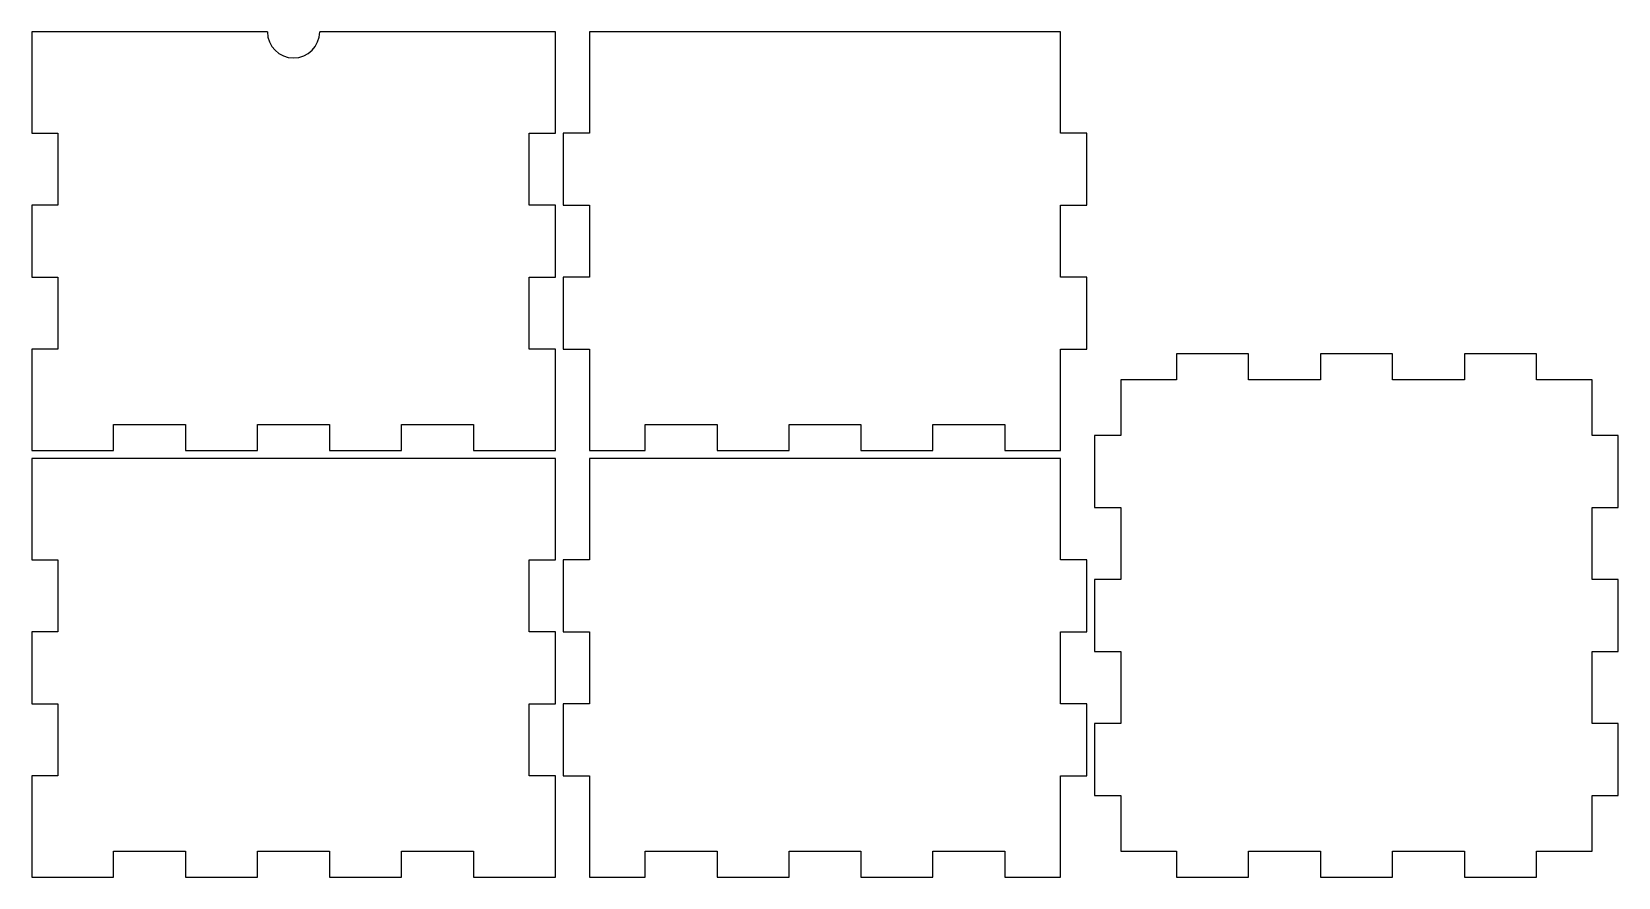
# Model space of a CAD drawing. Header units: millimetres. Extents: x 0 to 606, y 3 to 326.
import ezdxf

# ---------------------------------------------------------------- set-up
doc = ezdxf.new("R2010")
doc.units = ezdxf.units.MM
doc.header["$MEASUREMENT"] = 0
doc.layers.get('0').update_dxf_attribs({"linetype": 'CONTINUOUS'})
for name, color, linetype in [('back_outsideCutPath', 7, 'CONTINUOUS'), ('bottom_outsideCutPath', 7, 'CONTINUOUS'), ('front_outsideCutPath', 7, 'CONTINUOUS'), ('left_outsideCutPath', 7, 'CONTINUOUS'), ('right_outsideCutPath', 7, 'CONTINUOUS')]:
    doc.layers.add(name, color=color, linetype=linetype)

msp = doc.modelspace()

# ---------------------------------------------------------------- linework, layer by layer
at = {"linetype": 'Continuous'}
msp.add_arc((100, 326), 10, 180, 0, dxfattribs=at)
at = {"layer": 'back_outsideCutPath'}
for p, q in [((0, 326), (0, 287.25)), ((90, 326), (0, 326)), ((200, 326), (110, 326)), ((200, 314.75), (200, 326)), ((200, 287.25), (200, 314.75)), ((0, 287.25), (10, 287.25)), ((10, 287.25), (10, 259.75)), ((190, 259.75), (190, 287.25)), ((190, 287.25), (200, 287.25)), ((10, 259.75), (0, 259.75)), ((0, 259.75), (0, 232.25)), ((200, 259.75), (190, 259.75)), ((200, 232.25), (200, 259.75)), ((0, 232.25), (10, 232.25)), ((10, 232.25), (10, 204.75)), ((190, 204.75), (190, 232.25)), ((190, 232.25), (200, 232.25)), ((10, 204.75), (0, 204.75)), ((0, 204.75), (0, 177.25)), ((200, 204.75), (190, 204.75)), ((200, 166), (200, 204.75)), ((0, 177.25), (0, 166)), ((31.25, 166), (31.25, 176)), ((31.25, 176), (58.75, 176)), ((58.75, 176), (58.75, 166)), ((86.25, 166), (86.25, 176)), ((86.25, 176), (113.75, 176)), ((113.75, 176), (113.75, 166)), ((141.25, 166), (141.25, 176)), ((141.25, 176), (168.75, 176)), ((168.75, 176), (168.75, 166)), ((0, 166), (31.25, 166)), ((58.75, 166), (86.25, 166)), ((113.75, 166), (141.25, 166)), ((168.75, 166), (200, 166))]:
    msp.add_line(p, q, dxfattribs=at)
at = {"layer": 'bottom_outsideCutPath'}
for p, q in [((464.75, 203), (437.25, 203)), ((437.25, 203), (437.25, 193)), ((464.75, 193), (464.75, 203)), ((519.75, 203), (492.25, 203)), ((492.25, 203), (492.25, 193)), ((519.75, 193), (519.75, 203)), ((574.75, 203), (547.25, 203)), ((547.25, 203), (547.25, 193)), ((574.75, 193), (574.75, 203)), ((416, 193), (416, 171.75)), ((437.25, 193), (416, 193)), ((492.25, 193), (464.75, 193)), ((547.25, 193), (519.75, 193)), ((596, 193), (574.75, 193)), ((596, 171.75), (596, 193)), ((416, 171.75), (406, 171.75)), ((406, 171.75), (406, 144.25)), ((606, 171.75), (596, 171.75)), ((606, 144.25), (606, 171.75)), ((406, 144.25), (416, 144.25)), ((416, 144.25), (416, 116.75)), ((596, 116.75), (596, 144.25)), ((596, 144.25), (606, 144.25)), ((416, 116.75), (406, 116.75)), ((406, 116.75), (406, 89.25)), ((606, 116.75), (596, 116.75)), ((606, 89.25), (606, 116.75)), ((406, 89.25), (416, 89.25)), ((416, 89.25), (416, 61.75)), ((596, 61.75), (596, 89.25)), ((596, 89.25), (606, 89.25)), ((416, 61.75), (406, 61.75)), ((406, 61.75), (406, 34.25)), ((606, 61.75), (596, 61.75)), ((606, 34.25), (606, 61.75)), ((406, 34.25), (416, 34.25)), ((416, 34.25), (416, 13)), ((596, 13), (596, 34.25)), ((596, 34.25), (606, 34.25)), ((416, 13), (437.25, 13)), ((437.25, 13), (437.25, 3)), ((464.75, 3), (464.75, 13)), ((464.75, 13), (492.25, 13)), ((492.25, 13), (492.25, 3)), ((519.75, 3), (519.75, 13)), ((519.75, 13), (547.25, 13)), ((547.25, 13), (547.25, 3)), ((574.75, 3), (574.75, 13)), ((574.75, 13), (596, 13)), ((437.25, 3), (464.75, 3)), ((492.25, 3), (519.75, 3)), ((547.25, 3), (574.75, 3))]:
    msp.add_line(p, q, dxfattribs=at)
at = {"layer": 'front_outsideCutPath'}
for p, q in [((0, 163), (0, 124.25)), ((200, 163), (0, 163)), ((200, 151.75), (200, 163)), ((200, 124.25), (200, 151.75)), ((0, 124.25), (10, 124.25)), ((10, 124.25), (10, 96.75)), ((190, 96.75), (190, 124.25)), ((190, 124.25), (200, 124.25)), ((10, 96.75), (0, 96.75)), ((0, 96.75), (0, 69.25)), ((200, 96.75), (190, 96.75)), ((200, 69.25), (200, 96.75)), ((0, 69.25), (10, 69.25)), ((10, 69.25), (10, 41.75)), ((190, 41.75), (190, 69.25)), ((190, 69.25), (200, 69.25)), ((10, 41.75), (0, 41.75)), ((0, 41.75), (0, 14.25)), ((200, 41.75), (190, 41.75)), ((200, 3), (200, 41.75)), ((0, 14.25), (0, 3)), ((31.25, 3), (31.25, 13)), ((31.25, 13), (58.75, 13)), ((58.75, 13), (58.75, 3)), ((86.25, 3), (86.25, 13)), ((86.25, 13), (113.75, 13)), ((113.75, 13), (113.75, 3)), ((141.25, 3), (141.25, 13)), ((141.25, 13), (168.75, 13)), ((168.75, 13), (168.75, 3)), ((0, 3), (31.25, 3)), ((58.75, 3), (86.25, 3)), ((113.75, 3), (141.25, 3)), ((168.75, 3), (200, 3))]:
    msp.add_line(p, q, dxfattribs=at)
at = {"layer": 'left_outsideCutPath'}
for p, q in [((213, 163), (213, 124.25)), ((393, 163), (213, 163)), ((393, 151.75), (393, 163)), ((393, 124.25), (393, 151.75)), ((213, 124.25), (203, 124.25)), ((203, 124.25), (203, 96.75)), ((403, 124.25), (393, 124.25)), ((403, 96.75), (403, 124.25)), ((203, 96.75), (213, 96.75)), ((213, 96.75), (213, 69.25)), ((393, 69.25), (393, 96.75)), ((393, 96.75), (403, 96.75)), ((213, 69.25), (203, 69.25)), ((203, 69.25), (203, 41.75)), ((403, 69.25), (393, 69.25)), ((403, 41.75), (403, 69.25)), ((203, 41.75), (213, 41.75)), ((213, 41.75), (213, 14.25)), ((393, 3), (393, 41.75)), ((393, 41.75), (403, 41.75)), ((213, 14.25), (213, 3)), ((234.25, 3), (234.25, 13)), ((234.25, 13), (261.75, 13)), ((261.75, 13), (261.75, 3)), ((289.25, 3), (289.25, 13)), ((289.25, 13), (316.75, 13)), ((316.75, 13), (316.75, 3)), ((344.25, 3), (344.25, 13)), ((344.25, 13), (371.75, 13)), ((371.75, 13), (371.75, 3)), ((213, 3), (234.25, 3)), ((261.75, 3), (289.25, 3)), ((316.75, 3), (344.25, 3)), ((371.75, 3), (393, 3))]:
    msp.add_line(p, q, dxfattribs=at)
at = {"layer": 'right_outsideCutPath'}
for p, q in [((213, 326), (213, 287.25)), ((393, 326), (213, 326)), ((393, 314.75), (393, 326)), ((393, 287.25), (393, 314.75)), ((213, 287.25), (203, 287.25)), ((203, 287.25), (203, 259.75)), ((403, 287.25), (393, 287.25)), ((403, 259.75), (403, 287.25)), ((203, 259.75), (213, 259.75)), ((213, 259.75), (213, 232.25)), ((393, 232.25), (393, 259.75)), ((393, 259.75), (403, 259.75)), ((213, 232.25), (203, 232.25)), ((203, 232.25), (203, 204.75)), ((403, 232.25), (393, 232.25)), ((403, 204.75), (403, 232.25)), ((203, 204.75), (213, 204.75)), ((213, 204.75), (213, 177.25)), ((393, 166), (393, 204.75)), ((393, 204.75), (403, 204.75)), ((213, 177.25), (213, 166)), ((234.25, 166), (234.25, 176)), ((234.25, 176), (261.75, 176)), ((261.75, 176), (261.75, 166)), ((289.25, 166), (289.25, 176)), ((289.25, 176), (316.75, 176)), ((316.75, 176), (316.75, 166)), ((344.25, 166), (344.25, 176)), ((344.25, 176), (371.75, 176)), ((371.75, 176), (371.75, 166)), ((213, 166), (234.25, 166)), ((261.75, 166), (289.25, 166)), ((316.75, 166), (344.25, 166)), ((371.75, 166), (393, 166))]:
    msp.add_line(p, q, dxfattribs=at)

doc.saveas('drawing.dxf')
